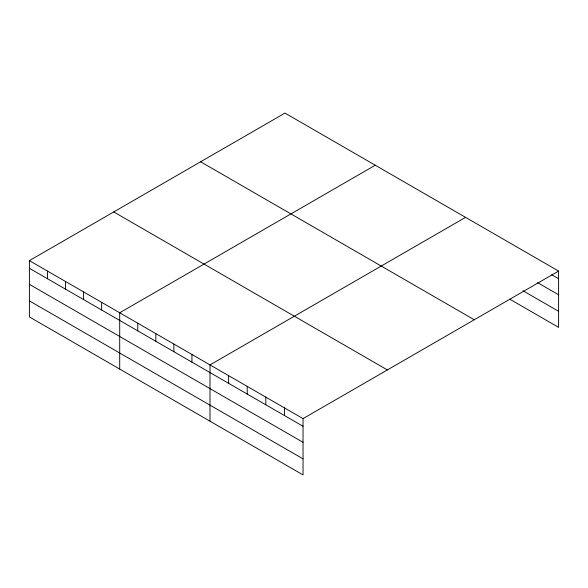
<?xml version="1.0" encoding="UTF-8"?>
<svg xmlns="http://www.w3.org/2000/svg" width="588" height="588" viewBox="0 0 588 588"><rect width="100%" height="100%" fill="white"/><g stroke="black" fill="none" stroke-linecap="round" stroke-linejoin="round"><path stroke-width="0.88" d="M558.6 271.075L284.959 113.087L29.4 260.638L29.4 316.925L303.041 474.913L303.041 418.619L558.6 271.075L558.6 327.362L509.759 299.16M375.262 165.221L119.702 312.772L119.702 369.058M465.564 217.362L210.004 364.905L210.004 421.199M551.625 274.706L558.6 278.734M537.667 282.696L558.6 294.779M522.938 290.722L558.6 311.317M200.626 161.781L474.266 319.762M113.734 211.945L387.374 369.933M29.4 260.638L303.041 418.619M29.4 268.297L303.041 426.278M29.4 284.342L303.041 442.33M29.4 300.88L303.041 458.86M284.43 407.881L284.43 415.54M265.82 397.135L265.82 404.794M247.217 386.389L247.217 394.048M228.607 375.651L228.607 383.31M191.938 354.476L191.938 362.142M173.879 344.053L173.879 351.712M155.82 333.624L155.82 341.283M137.761 323.202L137.761 330.86M101.643 302.342L101.643 310.001M83.577 291.92L83.577 299.579M65.518 281.49L65.518 289.149M47.459 271.061L47.459 278.727"/></g></svg>
